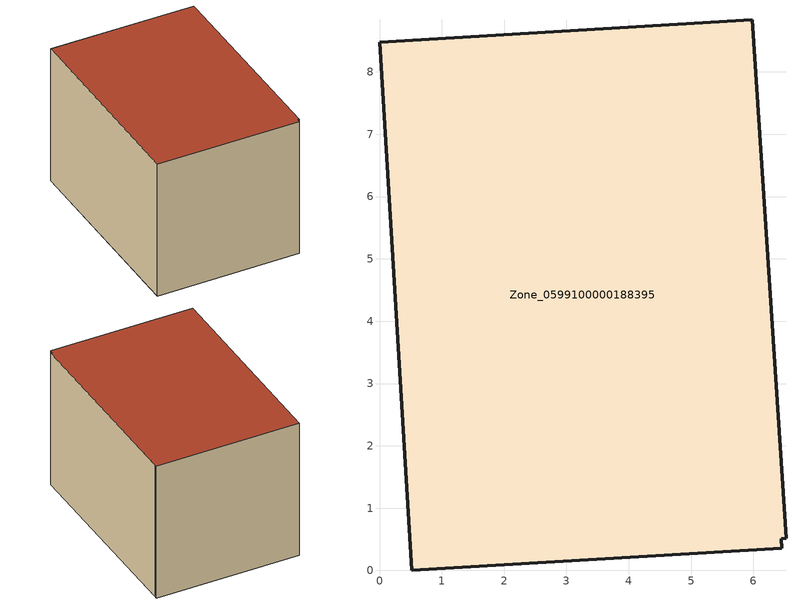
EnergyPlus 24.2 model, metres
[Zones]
Zone_0599100000188395
 floor ground (C_G): 6.45,0.36 0.51,0 0,8.48 5.98,8.84 5.99,8.71 6.52,0.51 6.45,0.51 z0
 wall outside (C_F): 0.51,0 6.45,0.36 6.45,0.51 6.52,0.51 5.99,8.71 5.98,8.84 0,8.48 0.51,0 z0:5.94
 roof outside (C_R): 6.45,0.51 6.52,0.51 5.99,8.71 5.98,8.84 0,8.48 0.51,0 6.45,0.36 z5.94
[BUILDING]
Pand.0599100000188395: North Axis=0; Terrain=City; Loads Convergence Tolerance Value=0.04; Temperature Convergence Tolerance Value=0.4; Solar Distribution=FullExterior; Maximum Number of Warmup Days=25; Minimum Number of Warmup Days=1
[Site:Location]
Rotterdam.The.Hague.AP_ZH_NLD Design_Conditions: Latitude=51.96; Longitude=4.45; Time Zone=1; Elevation=-4.5
[SITE:GROUNDTEMPERATURE:BUILDINGSURFACE]
18, 18, 18, 18, 18, 18, 18, 18, 18, 18, 18, 18
[MATERIAL] Thermal Absorptance=0.9; Solar Absorptance=0.7; Visible Absorptance=0.7
Name | Roughness | Thickness | Conductivity | Density | Specific Heat
G.TC.1946-1964 | MediumSmooth | 0.15 | 1 | 540 | 1210
F.TC.1946-1964 | Rough | 0.3 | 0.857143 | 1920 | 840
R.TC.1946-1964 | MediumRough | 0.2 | 0.235294 | 1500 | 1000
[CONSTRUCTION]
C_G: G.TC.1946-1964
C_F: F.TC.1946-1964
C_R: R.TC.1946-1964
[ZONE]
Zone_0599100000188395: Type=1; Multiplier=1; Ceiling Height=Autocalculate; Volume=Autocalculate; Floor Area=autocalculate; Part of Total Floor Area=Yes
[ZONEINFILTRATION:DESIGNFLOWRATE]
Infil_Zone_0599100000188395: Zone or ZoneList or Space or SpaceList=Zone_0599100000188395; Schedule=AlwaysOn; Design Flow Rate Calculation Method=Flow/Area; Flow Rate per Floor Area=0.003; Constant Term Coefficient=1; Temperature Term Coefficient=0; Velocity Term Coefficient=0; Velocity Squared Term Coefficient=0
[HVACTEMPLATE:ZONE:IDEALLOADSAIRSYSTEM]
Zone_0599100000188395: Maximum Heating Supply Air Temperature=50; Minimum Cooling Supply Air Temperature=13; Maximum Heating Supply Air Humidity Ratio=0.0156; Minimum Cooling Supply Air Humidity Ratio=0.0077; Heating Limit=NoLimit; Cooling Limit=NoLimit; Dehumidification Control Type=ConstantSensibleHeatRatio; Cooling Sensible Heat Ratio=0.7; Dehumidification Setpoint=60; Humidification Control Type=None; Humidification Setpoint=30; Outdoor Air Method=None; Outdoor Air Flow Rate per Person=0.00944; Outdoor Air Flow Rate per Zone Floor Area=0; Outdoor Air Flow Rate per Zone=0; Demand Controlled Ventilation Type=None; Outdoor Air Economizer Type=NoEconomizer; Heat Recovery Type=None; Sensible Heat Recovery Effectiveness=0.7; Latent Heat Recovery Effectiveness=0.65
[ZONECONTROL:THERMOSTAT]
ThermostatControl_Zone_0599100000188395: Zone or ZoneList=Zone_0599100000188395; Control Type Schedule=DualSetpointControlType; Control 1=Thermostat_Zone_0599100000188395; Temperature Difference Between Cutout And Setpoint=0
[THERMOSTATSETPOINT:DUALSETPOINT]
Thermostat_Zone_0599100000188395: Heating Setpoint Temperature Schedule=HeatingSetpoint_Zone_0599100000188395; Cooling Setpoint Temperature Schedule=CoolingSetpoint_Zone_0599100000188395
[SCHEDULE:COMPACT]
HeatingSetpoint_Zone_0599100000188395: Through: 12/31, For: AllDays, Until: 24:00, 21
CoolingSetpoint_Zone_0599100000188395: Through: 12/31, For: AllDays, Until: 24:00, 24
DualSetpointControlType: Through: 12/31, For: AllDays, Until: 24:00, 4
AlwaysOn: Through: 12/31, For: AllDays, Until: 24:00, 1
